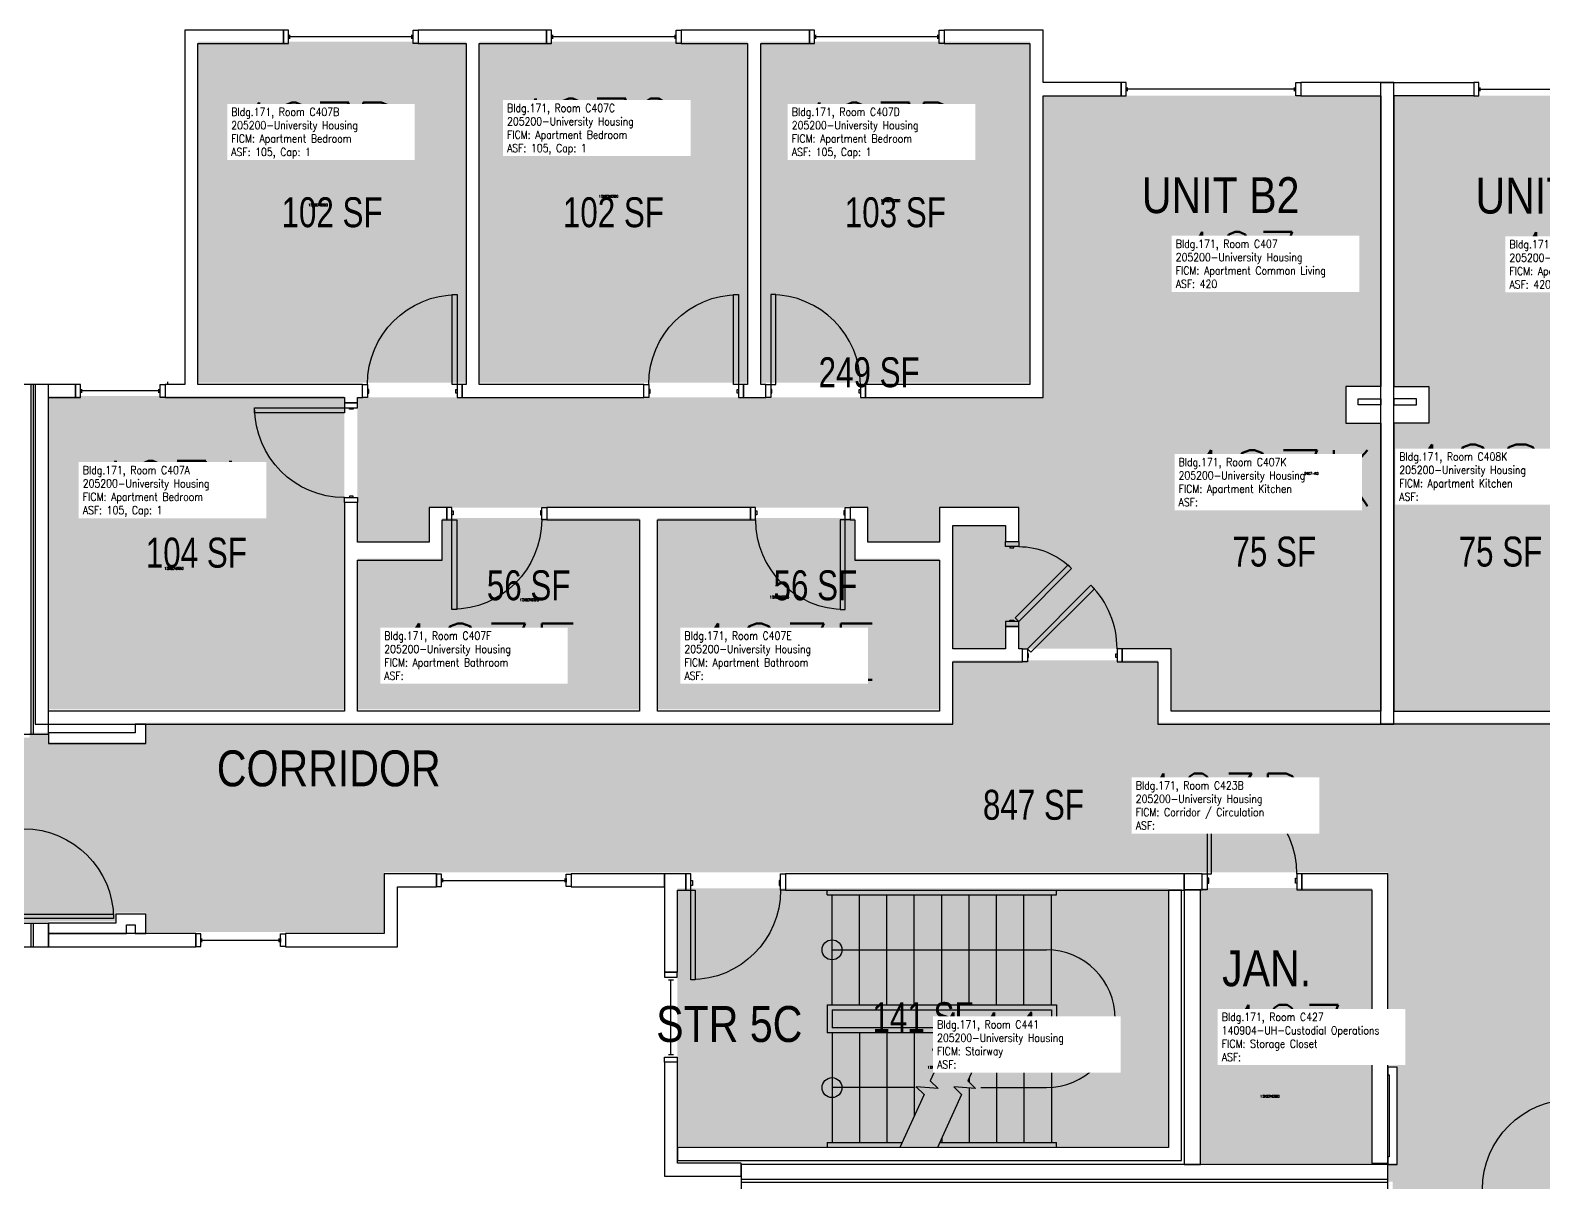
# Model space of a CAD drawing. Header units: inches. Extents: x 56 to 3925, y -1092 to 1470.
# Drawn here: x 1781 to 2388, y 986 to 1448 of the extents above; entities that cross this region are included whole.
import ezdxf
from ezdxf.enums import TextEntityAlignment as Align

# ---------------------------------------------------------------- set-up
doc = ezdxf.new("R2010")
doc.units = ezdxf.units.IN
doc.header["$LTSCALE"] = 48
doc.header["$MEASUREMENT"] = 0
for name, color, linetype in [('A-DOOR', 2, 'Continuous'), ('A-FLOR', 3, 'Continuous'), ('A-GLAZ', 152, 'Continuous'), ('A-IDEN-RNUM', 7, 'Continuous'), ('A-IDEN-SNUM', 4, 'Continuous'), ('A-IDEN-VNUM', 4, 'Continuous'), ('A-MISC', 1, 'Continuous'), ('A-WALL', 5, 'Continuous'), ('AREA-TEXT', 3, 'Continuous'), ('Rooms-Category-Color', 7, 'Continuous'), ('Rooms-College-Color', 7, 'Continuous'), ('Rooms-Department-Color', 7, 'Continuous'), ('Rooms-Division-Color', 7, 'Continuous'), ('Rooms-Information', 7, 'Continuous')]:
    doc.layers.add(name, color=color, linetype=linetype)
doc.styles.add('AREA', font='arial.ttf', dxfattribs={"width": 0.75, "height": 12})
doc.styles.add('DIMS', font='ARIALN.TTF')
doc.styles.add('ROOMSNUMBER', font='txt.shx', dxfattribs={"height": 0.03})
doc.styles.add('ROOMVNUMBER', font='simplex.shx', dxfattribs={"width": 0.85})
doc.styles.get("Standard").update_dxf_attribs({"font": 'ARIALN.TTF'})
doc.dimstyles.new('NBA 2004', dxfattribs={"dimscale": 48, "dimtxt": 0.09375, "dimasz": 0.09375, "dimexe": 0.125, "dimexo": 0.125, "dimgap": 0.0625, "dimtad": 1, "dimdec": 3, "dimzin": 3, "dimdsep": 46, "dimlunit": 4, "dimtxsty": 'DIMS', "dimblk": 'ARCHTICK', "dimcen": 0.09375, "dimdle": 0.125, "dimclrd": 256, "dimclre": 256, "dimclrt": 2, "dimadec": 0, "dimazin": 0, "dimtfac": 0.75, "dimtdec": 3, "dimtmove": 2, "dimatfit": 2, "dimfxl": 1, "dimfrac": 2, "dimtolj": 1, "dimtzin": 0, "dimlwd": -1, "dimlwe": -1, "dimarcsym": 0})

# ---------------------------------------------------------------- blocks, each defined once
blk = doc.blocks.new('_ArchTick')
at = {"color": 0, "linetype": 'ByBlock', "const_width": 0.15}
blk.add_lwpolyline([(-0.5, -0.5), (0.5, 0.5)], dxfattribs=at)

msp = doc.modelspace()

# ---------------------------------------------------------------- hatches: boundary and pattern name
h = msp.add_hatch()
h.set_pattern_fill('ANSI31', color=256, style=0)
h.set_pattern_definition([(45, (1723.41357, 1820.73259), (-0.088388348, 0.088388348), [])])
h.paths.add_polyline_path([(2054.88, 1236.78), (2113.62, 1236.78), (2113.62, 1227.57), (2054.88, 1227.57)], flags=9)
at = {"layer": 'Rooms-Category-Color', "true_color": 0x728ef3}
for points in [[(1847.89, 1443.29), (1955.51, 1443.29), (1955.51, 1306.54), (1847.89, 1306.54)], [(1960.76, 1443.29), (2068.39, 1443.29), (2068.39, 1306.54), (1960.76, 1306.54)], [(2181.64, 1443.29), (2073.64, 1443.29), (2073.64, 1306.54), (2181.64, 1306.54)], [(2322.4, 1305.01), (2238.25, 1305.01), (2238.25, 1199.89), (2177.13, 1199.89), (2177.13, 1208.84), (2171.88, 1208.84), (2171.88, 1199.89), (2150.68, 1199.89), (2150.68, 1249.26), (2171.88, 1249.26), (2171.88, 1242.84), (2177.13, 1242.84), (2177.13, 1256.51), (2145.43, 1256.51), (2145.43, 1242.64), (2116.68, 1242.64), (2116.68, 1256.51), (1940.65, 1256.51), (1940.65, 1242.64), (1911.9, 1242.64), (1911.9, 1300.64), (2186.9, 1300.64), (2186.9, 1421.64), (2322.4, 1421.64)], [(2327.65, 1305.01), (2411.79, 1305.01), (2411.79, 1199.89), (2472.91, 1199.89), (2472.91, 1208.84), (2478.16, 1208.84), (2478.16, 1199.89), (2499.36, 1199.89), (2499.36, 1249.26), (2478.16, 1249.26), (2478.16, 1242.84), (2472.91, 1242.84), (2472.91, 1256.51), (2504.61, 1256.51), (2504.61, 1242.64), (2533.36, 1242.64), (2533.36, 1256.51), (2709.4, 1256.51), (2709.4, 1242.64), (2738.15, 1242.64), (2738.15, 1300.64), (2463.15, 1300.64), (2463.15, 1421.64), (2327.65, 1421.64)], [(1787.89, 1175.54), (1787.89, 1301.29), (1906.64, 1301.29), (1906.64, 1175.54)], [(2238.25, 1174.89), (2238.25, 1305.01), (2308.4, 1305.01), (2308.4, 1290.39), (2322.4, 1290.39), (2322.4, 1174.89)], [(2411.79, 1174.89), (2411.79, 1305.01), (2341.65, 1305.01), (2341.65, 1290.39), (2327.65, 1290.39), (2327.65, 1174.89)], [(1911.89, 1175.54), (1911.89, 1236.04), (1945.89, 1236.04), (1945.89, 1252.29), (2025.03, 1252.29), (2025.03, 1175.54)], [(2032.28, 1175.54), (2032.28, 1252.29), (2111.42, 1252.29), (2111.42, 1236.04), (2145.42, 1236.04), (2145.42, 1175.54)], [(2318.8, 993.64), (2318.8, 1103.89), (2250, 1103.89), (2250, 993.64)]]:
    msp.add_hatch(color=171, dxfattribs=at).paths.add_polyline_path(points)
at = {"layer": 'Rooms-Category-Color', "true_color": 0xadadad}
for points in [[(1290.58, 1014.17), (1188.04, 1116.73), (1241.42, 1170.12), (1328.79, 1170.27), (1328.79, 1195.27), (1411.11, 1195.27), (1411.11, 1170.27), (1726.65, 1170.27), (1726.65, 1162.54), (1738.65, 1162.54), (1738.65, 1166.02), (1773.9, 1166.02), (1773.9, 1164.29), (1780.4, 1164.29), (1780.4, 1166.29), (1787.9, 1166.29), (1787.9, 1162.54), (1827.02, 1162.54), (1827.02, 1170.27), (2150.68, 1170.27), (2150.68, 1195.27), (2233, 1195.27), (2233, 1170.27), (2417.04, 1170.27), (2417.04, 1195.27), (2499.36, 1195.27), (2499.36, 1170.27), (2807.4, 1170.27), (2807.4, 1162.27), (2839.26, 1162.27), (2839.26, 1166.02), (2855.39, 1166.02), (2855.39, 1170.27), (2862.14, 1170.27), (2862.14, 1166.02), (2873.89, 1166.02), (2873.89, 1090.02), (2862.14, 1090.02), (2862.14, 1086.27), (2807.4, 1086.27), (2807.4, 1110.27), (1922.65, 1110.27), (1922.65, 1086.27), (1827.02, 1086.27), (1827.02, 1094.04), (1815.02, 1094.04), (1815.02, 1090.52), (1787.9, 1090.52), (1787.9, 1090.29), (1773.9, 1090.29), (1773.9, 1094.04), (1726.65, 1094.04), (1726.65, 1086.27), (1633.9, 1086.27), (1633.9, 1110.27), (1386.7, 1110.27)], [(2280.86, 188.51), (2285.45, 193.1), (2286.69, 191.87), (2320.1, 225.28), (2316.13, 229.25), (2323.65, 236.77), (2323.65, 807.92), (2298.65, 807.92), (2298.65, 890.25), (2323.65, 890.25), (2323.65, 933.01), (2328.92, 933.01), (2328.92, 945.01), (2323.65, 945.01), (2323.65, 979.64), (2327.17, 979.64), (2327.17, 986.14), (2325.17, 986.14), (2325.17, 993.64), (2328.92, 993.64), (2328.92, 1032.76), (2325.17, 1032.76), (2325.17, 1110.26), (2428.66, 1110.26), (2428.66, 1032.76), (2396.8, 1032.76), (2396.8, 1020.76), (2401.17, 1020.76), (2401.17, 986.14), (2399.17, 986.14), (2399.17, 979.64), (2397.42, 979.64), (2397.42, 933.01), (2403.3, 933.01), (2403.3, 890.25), (2428.3, 890.25), (2428.3, 807.92), (2403.3, 807.92), (2403.3, 203.3), (2372.69, 172.69), (2368.53, 176.85), (2359.61, 167.92), (2363.76, 163.76), (2339.28, 139.28), (2336.36, 142.2), (2331.77, 137.6)], [(2040.25, 1000.52), (2237.25, 1000.52), (2237.25, 1103.77), (2040.25, 1103.77)]]:
    msp.add_hatch(color=253, dxfattribs=at).paths.add_polyline_path(points)
at = {"layer": 'Rooms-College-Color', "true_color": 0xadadad}
for points in [[(1847.89, 1443.29), (1955.51, 1443.29), (1955.51, 1306.54), (1847.89, 1306.54)], [(1960.76, 1443.29), (2068.39, 1443.29), (2068.39, 1306.54), (1960.76, 1306.54)], [(2181.64, 1443.29), (2073.64, 1443.29), (2073.64, 1306.54), (2181.64, 1306.54)], [(2322.4, 1305.01), (2238.25, 1305.01), (2238.25, 1199.89), (2177.13, 1199.89), (2177.13, 1208.84), (2171.88, 1208.84), (2171.88, 1199.89), (2150.68, 1199.89), (2150.68, 1249.26), (2171.88, 1249.26), (2171.88, 1242.84), (2177.13, 1242.84), (2177.13, 1256.51), (2145.43, 1256.51), (2145.43, 1242.64), (2116.68, 1242.64), (2116.68, 1256.51), (1940.65, 1256.51), (1940.65, 1242.64), (1911.9, 1242.64), (1911.9, 1300.64), (2186.9, 1300.64), (2186.9, 1421.64), (2322.4, 1421.64)], [(2327.65, 1305.01), (2411.79, 1305.01), (2411.79, 1199.89), (2472.91, 1199.89), (2472.91, 1208.84), (2478.16, 1208.84), (2478.16, 1199.89), (2499.36, 1199.89), (2499.36, 1249.26), (2478.16, 1249.26), (2478.16, 1242.84), (2472.91, 1242.84), (2472.91, 1256.51), (2504.61, 1256.51), (2504.61, 1242.64), (2533.36, 1242.64), (2533.36, 1256.51), (2709.4, 1256.51), (2709.4, 1242.64), (2738.15, 1242.64), (2738.15, 1300.64), (2463.15, 1300.64), (2463.15, 1421.64), (2327.65, 1421.64)], [(1787.89, 1175.54), (1787.89, 1301.29), (1906.64, 1301.29), (1906.64, 1175.54)], [(2238.25, 1174.89), (2238.25, 1305.01), (2308.4, 1305.01), (2308.4, 1290.39), (2322.4, 1290.39), (2322.4, 1174.89)], [(2411.79, 1174.89), (2411.79, 1305.01), (2341.65, 1305.01), (2341.65, 1290.39), (2327.65, 1290.39), (2327.65, 1174.89)], [(1911.89, 1175.54), (1911.89, 1236.04), (1945.89, 1236.04), (1945.89, 1252.29), (2025.03, 1252.29), (2025.03, 1175.54)], [(2032.28, 1175.54), (2032.28, 1252.29), (2111.42, 1252.29), (2111.42, 1236.04), (2145.42, 1236.04), (2145.42, 1175.54)], [(1290.58, 1014.17), (1188.04, 1116.73), (1241.42, 1170.12), (1328.79, 1170.27), (1328.79, 1195.27), (1411.11, 1195.27), (1411.11, 1170.27), (1726.65, 1170.27), (1726.65, 1162.54), (1738.65, 1162.54), (1738.65, 1166.02), (1773.9, 1166.02), (1773.9, 1164.29), (1780.4, 1164.29), (1780.4, 1166.29), (1787.9, 1166.29), (1787.9, 1162.54), (1827.02, 1162.54), (1827.02, 1170.27), (2150.68, 1170.27), (2150.68, 1195.27), (2233, 1195.27), (2233, 1170.27), (2417.04, 1170.27), (2417.04, 1195.27), (2499.36, 1195.27), (2499.36, 1170.27), (2807.4, 1170.27), (2807.4, 1162.27), (2839.26, 1162.27), (2839.26, 1166.02), (2855.39, 1166.02), (2855.39, 1170.27), (2862.14, 1170.27), (2862.14, 1166.02), (2873.89, 1166.02), (2873.89, 1090.02), (2862.14, 1090.02), (2862.14, 1086.27), (2807.4, 1086.27), (2807.4, 1110.27), (1922.65, 1110.27), (1922.65, 1086.27), (1827.02, 1086.27), (1827.02, 1094.04), (1815.02, 1094.04), (1815.02, 1090.52), (1787.9, 1090.52), (1787.9, 1090.29), (1773.9, 1090.29), (1773.9, 1094.04), (1726.65, 1094.04), (1726.65, 1086.27), (1633.9, 1086.27), (1633.9, 1110.27), (1386.7, 1110.27)], [(2280.86, 188.51), (2285.45, 193.1), (2286.69, 191.87), (2320.1, 225.28), (2316.13, 229.25), (2323.65, 236.77), (2323.65, 807.92), (2298.65, 807.92), (2298.65, 890.25), (2323.65, 890.25), (2323.65, 933.01), (2328.92, 933.01), (2328.92, 945.01), (2323.65, 945.01), (2323.65, 979.64), (2327.17, 979.64), (2327.17, 986.14), (2325.17, 986.14), (2325.17, 993.64), (2328.92, 993.64), (2328.92, 1032.76), (2325.17, 1032.76), (2325.17, 1110.26), (2428.66, 1110.26), (2428.66, 1032.76), (2396.8, 1032.76), (2396.8, 1020.76), (2401.17, 1020.76), (2401.17, 986.14), (2399.17, 986.14), (2399.17, 979.64), (2397.42, 979.64), (2397.42, 933.01), (2403.3, 933.01), (2403.3, 890.25), (2428.3, 890.25), (2428.3, 807.92), (2403.3, 807.92), (2403.3, 203.3), (2372.69, 172.69), (2368.53, 176.85), (2359.61, 167.92), (2363.76, 163.76), (2339.28, 139.28), (2336.36, 142.2), (2331.77, 137.6)], [(2040.25, 1000.52), (2237.25, 1000.52), (2237.25, 1103.77), (2040.25, 1103.77)], [(2318.8, 993.64), (2318.8, 1103.89), (2250, 1103.89), (2250, 993.64)]]:
    msp.add_hatch(color=253, dxfattribs=at).paths.add_polyline_path(points)
at = {"layer": 'Rooms-Department-Color', "true_color": 0x604aed}
for points in [[(1847.89, 1443.29), (1955.51, 1443.29), (1955.51, 1306.54), (1847.89, 1306.54)], [(1960.76, 1443.29), (2068.39, 1443.29), (2068.39, 1306.54), (1960.76, 1306.54)], [(2181.64, 1443.29), (2073.64, 1443.29), (2073.64, 1306.54), (2181.64, 1306.54)], [(2322.4, 1305.01), (2238.25, 1305.01), (2238.25, 1199.89), (2177.13, 1199.89), (2177.13, 1208.84), (2171.88, 1208.84), (2171.88, 1199.89), (2150.68, 1199.89), (2150.68, 1249.26), (2171.88, 1249.26), (2171.88, 1242.84), (2177.13, 1242.84), (2177.13, 1256.51), (2145.43, 1256.51), (2145.43, 1242.64), (2116.68, 1242.64), (2116.68, 1256.51), (1940.65, 1256.51), (1940.65, 1242.64), (1911.9, 1242.64), (1911.9, 1300.64), (2186.9, 1300.64), (2186.9, 1421.64), (2322.4, 1421.64)], [(2327.65, 1305.01), (2411.79, 1305.01), (2411.79, 1199.89), (2472.91, 1199.89), (2472.91, 1208.84), (2478.16, 1208.84), (2478.16, 1199.89), (2499.36, 1199.89), (2499.36, 1249.26), (2478.16, 1249.26), (2478.16, 1242.84), (2472.91, 1242.84), (2472.91, 1256.51), (2504.61, 1256.51), (2504.61, 1242.64), (2533.36, 1242.64), (2533.36, 1256.51), (2709.4, 1256.51), (2709.4, 1242.64), (2738.15, 1242.64), (2738.15, 1300.64), (2463.15, 1300.64), (2463.15, 1421.64), (2327.65, 1421.64)], [(1787.89, 1175.54), (1787.89, 1301.29), (1906.64, 1301.29), (1906.64, 1175.54)], [(2238.25, 1174.89), (2238.25, 1305.01), (2308.4, 1305.01), (2308.4, 1290.39), (2322.4, 1290.39), (2322.4, 1174.89)], [(2411.79, 1174.89), (2411.79, 1305.01), (2341.65, 1305.01), (2341.65, 1290.39), (2327.65, 1290.39), (2327.65, 1174.89)], [(1911.89, 1175.54), (1911.89, 1236.04), (1945.89, 1236.04), (1945.89, 1252.29), (2025.03, 1252.29), (2025.03, 1175.54)], [(2032.28, 1175.54), (2032.28, 1252.29), (2111.42, 1252.29), (2111.42, 1236.04), (2145.42, 1236.04), (2145.42, 1175.54)], [(2318.8, 993.64), (2318.8, 1103.89), (2250, 1103.89), (2250, 993.64)]]:
    msp.add_hatch(color=173, dxfattribs=at).paths.add_polyline_path(points)
at = {"layer": 'Rooms-Department-Color', "true_color": 0xacacac}
for points in [[(1290.58, 1014.17), (1188.04, 1116.73), (1241.42, 1170.12), (1328.79, 1170.27), (1328.79, 1195.27), (1411.11, 1195.27), (1411.11, 1170.27), (1726.65, 1170.27), (1726.65, 1162.54), (1738.65, 1162.54), (1738.65, 1166.02), (1773.9, 1166.02), (1773.9, 1164.29), (1780.4, 1164.29), (1780.4, 1166.29), (1787.9, 1166.29), (1787.9, 1162.54), (1827.02, 1162.54), (1827.02, 1170.27), (2150.68, 1170.27), (2150.68, 1195.27), (2233, 1195.27), (2233, 1170.27), (2417.04, 1170.27), (2417.04, 1195.27), (2499.36, 1195.27), (2499.36, 1170.27), (2807.4, 1170.27), (2807.4, 1162.27), (2839.26, 1162.27), (2839.26, 1166.02), (2855.39, 1166.02), (2855.39, 1170.27), (2862.14, 1170.27), (2862.14, 1166.02), (2873.89, 1166.02), (2873.89, 1090.02), (2862.14, 1090.02), (2862.14, 1086.27), (2807.4, 1086.27), (2807.4, 1110.27), (1922.65, 1110.27), (1922.65, 1086.27), (1827.02, 1086.27), (1827.02, 1094.04), (1815.02, 1094.04), (1815.02, 1090.52), (1787.9, 1090.52), (1787.9, 1090.29), (1773.9, 1090.29), (1773.9, 1094.04), (1726.65, 1094.04), (1726.65, 1086.27), (1633.9, 1086.27), (1633.9, 1110.27), (1386.7, 1110.27)], [(2280.86, 188.51), (2285.45, 193.1), (2286.69, 191.87), (2320.1, 225.28), (2316.13, 229.25), (2323.65, 236.77), (2323.65, 807.92), (2298.65, 807.92), (2298.65, 890.25), (2323.65, 890.25), (2323.65, 933.01), (2328.92, 933.01), (2328.92, 945.01), (2323.65, 945.01), (2323.65, 979.64), (2327.17, 979.64), (2327.17, 986.14), (2325.17, 986.14), (2325.17, 993.64), (2328.92, 993.64), (2328.92, 1032.76), (2325.17, 1032.76), (2325.17, 1110.26), (2428.66, 1110.26), (2428.66, 1032.76), (2396.8, 1032.76), (2396.8, 1020.76), (2401.17, 1020.76), (2401.17, 986.14), (2399.17, 986.14), (2399.17, 979.64), (2397.42, 979.64), (2397.42, 933.01), (2403.3, 933.01), (2403.3, 890.25), (2428.3, 890.25), (2428.3, 807.92), (2403.3, 807.92), (2403.3, 203.3), (2372.69, 172.69), (2368.53, 176.85), (2359.61, 167.92), (2363.76, 163.76), (2339.28, 139.28), (2336.36, 142.2), (2331.77, 137.6)], [(2040.25, 1000.52), (2237.25, 1000.52), (2237.25, 1103.77), (2040.25, 1103.77)]]:
    msp.add_hatch(color=253, dxfattribs=at).paths.add_polyline_path(points)
at = {"layer": 'Rooms-Division-Color', "true_color": 0x604aed}
for points in [[(1847.89, 1443.29), (1955.51, 1443.29), (1955.51, 1306.54), (1847.89, 1306.54)], [(1960.76, 1443.29), (2068.39, 1443.29), (2068.39, 1306.54), (1960.76, 1306.54)], [(2181.64, 1443.29), (2073.64, 1443.29), (2073.64, 1306.54), (2181.64, 1306.54)], [(2322.4, 1305.01), (2238.25, 1305.01), (2238.25, 1199.89), (2177.13, 1199.89), (2177.13, 1208.84), (2171.88, 1208.84), (2171.88, 1199.89), (2150.68, 1199.89), (2150.68, 1249.26), (2171.88, 1249.26), (2171.88, 1242.84), (2177.13, 1242.84), (2177.13, 1256.51), (2145.43, 1256.51), (2145.43, 1242.64), (2116.68, 1242.64), (2116.68, 1256.51), (1940.65, 1256.51), (1940.65, 1242.64), (1911.9, 1242.64), (1911.9, 1300.64), (2186.9, 1300.64), (2186.9, 1421.64), (2322.4, 1421.64)], [(2327.65, 1305.01), (2411.79, 1305.01), (2411.79, 1199.89), (2472.91, 1199.89), (2472.91, 1208.84), (2478.16, 1208.84), (2478.16, 1199.89), (2499.36, 1199.89), (2499.36, 1249.26), (2478.16, 1249.26), (2478.16, 1242.84), (2472.91, 1242.84), (2472.91, 1256.51), (2504.61, 1256.51), (2504.61, 1242.64), (2533.36, 1242.64), (2533.36, 1256.51), (2709.4, 1256.51), (2709.4, 1242.64), (2738.15, 1242.64), (2738.15, 1300.64), (2463.15, 1300.64), (2463.15, 1421.64), (2327.65, 1421.64)], [(1787.89, 1175.54), (1787.89, 1301.29), (1906.64, 1301.29), (1906.64, 1175.54)], [(2238.25, 1174.89), (2238.25, 1305.01), (2308.4, 1305.01), (2308.4, 1290.39), (2322.4, 1290.39), (2322.4, 1174.89)], [(2411.79, 1174.89), (2411.79, 1305.01), (2341.65, 1305.01), (2341.65, 1290.39), (2327.65, 1290.39), (2327.65, 1174.89)], [(1911.89, 1175.54), (1911.89, 1236.04), (1945.89, 1236.04), (1945.89, 1252.29), (2025.03, 1252.29), (2025.03, 1175.54)], [(2032.28, 1175.54), (2032.28, 1252.29), (2111.42, 1252.29), (2111.42, 1236.04), (2145.42, 1236.04), (2145.42, 1175.54)], [(2318.8, 993.64), (2318.8, 1103.89), (2250, 1103.89), (2250, 993.64)]]:
    msp.add_hatch(color=173, dxfattribs=at).paths.add_polyline_path(points)
at = {"layer": 'Rooms-Division-Color', "true_color": 0xadadad}
for points in [[(1290.58, 1014.17), (1188.04, 1116.73), (1241.42, 1170.12), (1328.79, 1170.27), (1328.79, 1195.27), (1411.11, 1195.27), (1411.11, 1170.27), (1726.65, 1170.27), (1726.65, 1162.54), (1738.65, 1162.54), (1738.65, 1166.02), (1773.9, 1166.02), (1773.9, 1164.29), (1780.4, 1164.29), (1780.4, 1166.29), (1787.9, 1166.29), (1787.9, 1162.54), (1827.02, 1162.54), (1827.02, 1170.27), (2150.68, 1170.27), (2150.68, 1195.27), (2233, 1195.27), (2233, 1170.27), (2417.04, 1170.27), (2417.04, 1195.27), (2499.36, 1195.27), (2499.36, 1170.27), (2807.4, 1170.27), (2807.4, 1162.27), (2839.26, 1162.27), (2839.26, 1166.02), (2855.39, 1166.02), (2855.39, 1170.27), (2862.14, 1170.27), (2862.14, 1166.02), (2873.89, 1166.02), (2873.89, 1090.02), (2862.14, 1090.02), (2862.14, 1086.27), (2807.4, 1086.27), (2807.4, 1110.27), (1922.65, 1110.27), (1922.65, 1086.27), (1827.02, 1086.27), (1827.02, 1094.04), (1815.02, 1094.04), (1815.02, 1090.52), (1787.9, 1090.52), (1787.9, 1090.29), (1773.9, 1090.29), (1773.9, 1094.04), (1726.65, 1094.04), (1726.65, 1086.27), (1633.9, 1086.27), (1633.9, 1110.27), (1386.7, 1110.27)], [(2280.86, 188.51), (2285.45, 193.1), (2286.69, 191.87), (2320.1, 225.28), (2316.13, 229.25), (2323.65, 236.77), (2323.65, 807.92), (2298.65, 807.92), (2298.65, 890.25), (2323.65, 890.25), (2323.65, 933.01), (2328.92, 933.01), (2328.92, 945.01), (2323.65, 945.01), (2323.65, 979.64), (2327.17, 979.64), (2327.17, 986.14), (2325.17, 986.14), (2325.17, 993.64), (2328.92, 993.64), (2328.92, 1032.76), (2325.17, 1032.76), (2325.17, 1110.26), (2428.66, 1110.26), (2428.66, 1032.76), (2396.8, 1032.76), (2396.8, 1020.76), (2401.17, 1020.76), (2401.17, 986.14), (2399.17, 986.14), (2399.17, 979.64), (2397.42, 979.64), (2397.42, 933.01), (2403.3, 933.01), (2403.3, 890.25), (2428.3, 890.25), (2428.3, 807.92), (2403.3, 807.92), (2403.3, 203.3), (2372.69, 172.69), (2368.53, 176.85), (2359.61, 167.92), (2363.76, 163.76), (2339.28, 139.28), (2336.36, 142.2), (2331.77, 137.6)], [(2040.25, 1000.52), (2237.25, 1000.52), (2237.25, 1103.77), (2040.25, 1103.77)]]:
    msp.add_hatch(color=253, dxfattribs=at).paths.add_polyline_path(points)

# ---------------------------------------------------------------- linework, layer by layer
at = {"layer": 'A-DOOR'}
for p, q in [((2254.5, 1145.63), (2252.75, 1145.63)), ((2252.75, 1145.63), (2252.75, 1109.63)), ((2254.5, 1109.63), (2254.5, 1145.63)), ((2250.75, 1103.26), (2250.75, 1109.63)), ((2250.75, 1109.63), (2252.75, 1109.63)), ((2252.75, 1109.63), (2254.5, 1109.63)), ((2252.75, 1109.63), (2252.75, 1103.26)), ((2253.37, 1107.88), (2252.75, 1107.88)), ((2252.75, 1107.88), (2252.75, 1105.88)), ((2252.75, 1105.88), (2253.37, 1105.88)), ((2253.37, 1105.88), (2253.37, 1107.88)), ((2288.12, 1105.88), (2288.12, 1107.88)), ((2288.12, 1107.88), (2288.75, 1107.88)), ((2288.75, 1105.88), (2288.12, 1105.88)), ((2290.75, 1109.63), (2288.75, 1109.63)), ((2288.75, 1109.63), (2288.75, 1103.26)), ((2288.75, 1107.88), (2288.75, 1105.88)), ((2290.75, 1103.26), (2290.75, 1109.63)), ((2252.75, 1103.26), (2250.75, 1103.26)), ((2288.75, 1103.26), (2290.75, 1103.26)), ((1778.02, 1093.42), (1814.02, 1093.42)), ((1814.02, 1093.42), (1814.02, 1091.67)), ((1814.02, 1091.67), (1778.02, 1091.67))]:
    msp.add_line(p, q, dxfattribs=at)
for points in [[(1951.9, 1305.89), (1949.9, 1305.89), (1949.9, 1341.89), (1951.9, 1341.89)], [(2064.77, 1305.89), (2062.77, 1305.89), (2062.77, 1341.89), (2064.77, 1341.89)], [(2077.65, 1305.89), (2079.65, 1305.89), (2079.65, 1341.89), (2077.65, 1341.89)], [(1915.9, 1300.64), (1913.9, 1300.64), (1913.9, 1305.89), (1915.9, 1305.89)], [(1951.9, 1300.64), (1953.9, 1300.64), (1953.9, 1305.89), (1951.9, 1305.89)], [(2028.77, 1300.64), (2026.77, 1300.64), (2026.77, 1305.89), (2028.77, 1305.89)], [(2064.77, 1300.64), (2066.77, 1300.64), (2066.77, 1305.89), (2064.77, 1305.89)], [(2077.65, 1300.64), (2075.65, 1300.64), (2075.65, 1305.89), (2077.65, 1305.89)], [(2113.65, 1300.64), (2115.65, 1300.64), (2115.65, 1305.89), (2113.65, 1305.89)], [(1915.9, 1302.39), (1916.4, 1302.39), (1916.4, 1303.89), (1915.9, 1303.89)], [(1951.9, 1302.39), (1951.4, 1302.39), (1951.4, 1303.89), (1951.9, 1303.89)], [(2028.77, 1302.39), (2029.27, 1302.39), (2029.27, 1303.89), (2028.77, 1303.89)], [(2064.77, 1302.39), (2064.27, 1302.39), (2064.27, 1303.89), (2064.77, 1303.89)], [(2077.65, 1302.39), (2078.15, 1302.39), (2078.15, 1303.89), (2077.65, 1303.89)], [(2113.65, 1302.39), (2113.15, 1302.39), (2113.15, 1303.89), (2113.65, 1303.89)], [(1906.65, 1296.52), (1906.65, 1294.52), (1870.65, 1294.52), (1870.65, 1296.52)], [(1911.9, 1296.52), (1911.9, 1298.52), (1906.65, 1298.52), (1906.65, 1296.52)], [(1910.15, 1296.52), (1910.15, 1296.02), (1908.65, 1296.02), (1908.65, 1296.52)], [(1911.9, 1260.52), (1911.9, 1258.52), (1906.65, 1258.52), (1906.65, 1260.52)], [(1910.15, 1260.52), (1910.15, 1261.02), (1908.65, 1261.02), (1908.65, 1260.52)], [(1949.79, 1256.51), (1947.79, 1256.51), (1947.79, 1251.64), (1949.79, 1251.64)], [(1949.79, 1255.14), (1950.29, 1255.14), (1950.29, 1253.64), (1949.79, 1253.64)], [(1949.79, 1251.64), (1951.79, 1251.64), (1951.79, 1215.64), (1949.79, 1215.64)], [(1985.79, 1255.14), (1985.29, 1255.14), (1985.29, 1253.64), (1985.79, 1253.64)], [(1985.79, 1256.51), (1987.79, 1256.51), (1987.79, 1251.64), (1985.79, 1251.64)], [(2071.54, 1256.51), (2069.54, 1256.51), (2069.54, 1251.64), (2071.54, 1251.64)], [(2071.54, 1255.14), (2072.04, 1255.14), (2072.04, 1253.64), (2071.54, 1253.64)], [(2107.54, 1251.64), (2105.54, 1251.64), (2105.54, 1215.64), (2107.54, 1215.64)], [(2107.54, 1255.14), (2107.04, 1255.14), (2107.04, 1253.64), (2107.54, 1253.64)], [(2107.54, 1256.51), (2109.54, 1256.51), (2109.54, 1251.64), (2107.54, 1251.64)], [(2171.88, 1240.84), (2171.88, 1242.84), (2177.13, 1242.84), (2177.13, 1240.84)], [(2173.63, 1240.84), (2173.63, 1240.34), (2175.13, 1240.34), (2175.13, 1240.84)], [(2177.13, 1210.84), (2175.71, 1212.25), (2196.93, 1233.47), (2198.34, 1232.05)], [(2180.61, 1199.89), (2182.03, 1198.48), (2207.48, 1223.93), (2206.07, 1225.35)], [(2171.88, 1210.84), (2171.88, 1208.84), (2177.13, 1208.84), (2177.13, 1210.84)], [(2173.63, 1210.84), (2173.63, 1211.34), (2175.13, 1211.34), (2175.13, 1210.84)], [(2180.61, 1194.64), (2178.61, 1194.64), (2178.61, 1199.89), (2180.61, 1199.89)], [(2180.61, 1196.39), (2181.11, 1196.39), (2181.11, 1197.89), (2180.61, 1197.89)], [(2216.61, 1196.39), (2216.11, 1196.39), (2216.11, 1197.89), (2216.61, 1197.89)], [(2216.61, 1194.64), (2218.61, 1194.64), (2218.61, 1199.89), (2216.61, 1199.89)], [(2045.62, 1109.64), (2043.62, 1109.64), (2043.62, 1103.14), (2045.62, 1103.14)], [(2045.62, 1106.89), (2046.25, 1106.89), (2046.25, 1104.89), (2045.62, 1104.89)], [(2081.62, 1106.89), (2081, 1106.89), (2081, 1104.89), (2081.62, 1104.89)], [(2081.62, 1109.64), (2083.62, 1109.64), (2083.62, 1103.14), (2081.62, 1103.14)], [(2045.62, 1103.14), (2047.37, 1103.14), (2047.37, 1067.14), (2045.62, 1067.14)]]:
    msp.add_lwpolyline(points, close=True, dxfattribs=at)
at = {"layer": 'A-DOOR', "extrusion": (0, 0, -1)}
for centre, radius, start, end in [((-1951.9, 1305.89), 36, 0, 90), ((-2064.77, 1305.89), 36, 0, 90), ((-1906.65, 1296.52), 36, 270, 0), ((-1949.79, 1251.64), 36, 180, 270), ((-2177.13, 1210.84), 30, 90, 135), ((-1778.02, 1091.67), 36, 90, 180), ((-2045.62, 1103.14), 36, 180, 270), ((-2399.17, 983.14), 36, 0.00059, 90.00059)]:
    msp.add_arc(centre, radius, start, end, dxfattribs=at)
at = {"layer": 'A-DOOR'}
for centre, start, end in [((2077.65, 1305.89), 0, 90), ((2107.54, 1251.64), 180, 270), ((2180.61, 1199.89), 0, 45), ((2252.75, 1109.63), 360, 90)]:
    msp.add_arc(centre, 36, start, end, dxfattribs=at)
at = {"layer": 'A-FLOR'}
for p, q in [((2100.25, 1101.14), (2100.25, 1103.14)), ((2100.25, 1101.14), (2192.25, 1101.14)), ((2102.25, 1057.14), (2102.25, 1101.14)), ((2113.25, 1057.14), (2113.25, 1101.14)), ((2124.25, 1057.14), (2124.25, 1101.14)), ((2135.25, 1057.14), (2135.25, 1101.14)), ((2146.25, 1057.14), (2146.25, 1101.14)), ((2157.25, 1057.14), (2157.25, 1101.14)), ((2168.25, 1057.14), (2168.25, 1101.14)), ((2179.25, 1057.14), (2179.25, 1101.14)), ((2190.25, 1057.14), (2190.25, 1101.14)), ((2192.25, 1101.14), (2192.25, 1103.14)), ((2102.25, 1079.14), (2188.25, 1079.14)), ((2100.25, 1057.14), (2192.25, 1057.14)), ((2100.25, 1057.14), (2100.25, 1045.89)), ((2192.25, 1057.14), (2192.25, 1045.89)), ((2102.25, 1055.14), (2190.25, 1055.14)), ((2102.25, 1055.14), (2102.25, 1047.89)), ((2190.25, 1055.14), (2190.25, 1047.89)), ((2150.47, 1045.89), (2100.25, 1045.89)), ((2151.38, 1047.89), (2102.25, 1047.89)), ((2102.25, 1045.89), (2102.25, 1001.89)), ((2113.25, 1045.89), (2113.25, 1001.89)), ((2124.25, 1045.89), (2124.25, 1001.89)), ((2135.25, 1045.89), (2135.25, 1012.48)), ((2146.25, 1045.89), (2146.25, 1036.64)), ((2165.47, 1045.89), (2192.25, 1045.89)), ((2166.38, 1047.89), (2190.25, 1047.89)), ((2168.25, 1045.89), (2168.25, 1001.89)), ((2168.25, 1045.89), (2168.25, 1001.89)), ((2179.25, 1045.89), (2179.25, 1001.89)), ((2190.25, 1045.89), (2190.25, 1001.89)), ((2157.25, 1027.84), (2157.25, 1026.07)), ((2157.25, 1023.76), (2157.25, 1001.89)), ((2100.25, 1001.89), (2100.25, 999.89)), ((2100.25, 1001.89), (2130.42, 1001.89)), ((2145.42, 1001.89), (2192.25, 1001.89)), ((2146.25, 1003.7), (2146.25, 1001.89)), ((2192.25, 999.89), (2192.25, 1001.89))]:
    msp.add_line(p, q, dxfattribs=at)
for points in [[(2151.38, 1047.89), (2141.68, 1026.63), (2144.81, 1023.56), (2136.07, 1024.23), (2139.2, 1021.16), (2129.51, 999.89)], [(2166.38, 1047.89), (2156.68, 1026.63), (2159.81, 1023.56), (2151.07, 1024.23), (2154.2, 1021.16), (2144.51, 999.89)]]:
    msp.add_lwpolyline(points, dxfattribs=at)
for centre in [(2102.25, 1079.14), (2102.25, 1023.89)]:
    msp.add_circle(centre, 4, dxfattribs=at)
msp.add_arc((2188.25, 1051.51), 27.62, 270, 90, dxfattribs=at)
at = {"layer": 'A-GLAZ'}
for p, q in [((1884.74, 1444.51), (1884.74, 1446.01)), ((1933.74, 1445.26), (1884.74, 1445.26)), ((1933.74, 1444.51), (1933.74, 1446.01)), ((1990.27, 1444.51), (1990.27, 1446.01)), ((2039.27, 1445.26), (1990.27, 1445.26)), ((2039.27, 1444.51), (2039.27, 1446.01)), ((2095.74, 1444.51), (2095.74, 1446.01)), ((2144.74, 1445.26), (2095.74, 1445.26)), ((2144.74, 1444.51), (2144.74, 1446.01)), ((2220.78, 1423.51), (2220.78, 1425.01)), ((2287.78, 1424.26), (2220.78, 1424.26)), ((2287.78, 1423.51), (2287.78, 1425.01)), ((2362.26, 1423.51), (2362.26, 1425.01)), ((2362.26, 1424.26), (2429.26, 1424.26)), ((1835.78, 1305.89), (1835.78, 1306.89)), ((1801.28, 1302.51), (1801.28, 1304.01)), ((1832.28, 1303.26), (1801.28, 1303.26)), ((1832.28, 1302.51), (1832.28, 1304.01)), ((1945.65, 1109.51), (1943.65, 1109.51)), ((1943.65, 1109.51), (1943.65, 1104.51)), ((1945.65, 1104.51), (1945.65, 1109.51)), ((1945.65, 1106.26), (1945.65, 1107.76)), ((1946.15, 1106.26), (1946.15, 1107.76)), ((1946.15, 1107.01), (1995.15, 1107.01)), ((1995.15, 1106.26), (1995.15, 1107.76)), ((1995.65, 1109.51), (1997.65, 1109.51)), ((1995.65, 1104.51), (1995.65, 1109.51)), ((1995.65, 1107.76), (1995.65, 1106.26)), ((1997.65, 1109.51), (1997.65, 1104.51)), ((1943.65, 1104.51), (1945.65, 1104.51)), ((1997.65, 1104.51), (1995.65, 1104.51)), ((1849.02, 1085.51), (1847.02, 1085.51)), ((1847.02, 1085.51), (1847.02, 1080.51)), ((1849.02, 1080.51), (1849.02, 1085.51)), ((1849.02, 1082.26), (1849.02, 1083.76)), ((1849.52, 1082.26), (1849.52, 1083.76)), ((1849.52, 1083.01), (1880.52, 1083.01)), ((1880.52, 1082.26), (1880.52, 1083.76)), ((1881.02, 1085.51), (1883.02, 1085.51)), ((1881.02, 1080.51), (1881.02, 1085.51)), ((1881.02, 1083.76), (1881.02, 1082.26)), ((1883.02, 1085.51), (1883.02, 1080.51)), ((1847.02, 1080.51), (1849.02, 1080.51)), ((1883.02, 1080.51), (1881.02, 1080.51)), ((2036.62, 1067.15), (2038.62, 1067.15)), ((2037.62, 1037.15), (2037.62, 1067.15)), ((2036.62, 1037.15), (2038.62, 1037.15))]:
    msp.add_line(p, q, dxfattribs=at)
for points in [[(1884.24, 1447.89), (1882.24, 1447.89), (1882.24, 1442.64), (1884.24, 1442.64)], [(1934.24, 1447.89), (1936.24, 1447.89), (1936.24, 1442.64), (1934.24, 1442.64)], [(1989.77, 1447.89), (1987.77, 1447.89), (1987.77, 1442.64), (1989.77, 1442.64)], [(2039.77, 1447.89), (2041.77, 1447.89), (2041.77, 1442.64), (2039.77, 1442.64)], [(2095.24, 1447.89), (2093.24, 1447.89), (2093.24, 1442.64), (2095.24, 1442.64)], [(2145.24, 1447.89), (2147.24, 1447.89), (2147.24, 1442.64), (2145.24, 1442.64)], [(2220.28, 1426.89), (2218.28, 1426.89), (2218.28, 1421.64), (2220.28, 1421.64)], [(2288.28, 1426.89), (2290.28, 1426.89), (2290.28, 1421.64), (2288.28, 1421.64)], [(2361.76, 1426.89), (2359.76, 1426.89), (2359.76, 1421.64), (2361.76, 1421.64)], [(1800.78, 1305.89), (1798.78, 1305.89), (1798.78, 1300.64), (1800.78, 1300.64)], [(1832.78, 1305.89), (1834.78, 1305.89), (1834.78, 1300.64), (1832.78, 1300.64)], [(2040.12, 1068.15), (2040.12, 1070.15), (2035.12, 1070.15), (2035.12, 1068.15)], [(2040.12, 1036.15), (2040.12, 1034.15), (2035.12, 1034.15), (2035.12, 1036.15)]]:
    msp.add_lwpolyline(points, close=True, dxfattribs=at)
at = {"layer": 'A-WALL'}
for p, q in [((1842.65, 1447.89), (1842.65, 1305.89)), ((1882.24, 1447.89), (1842.65, 1447.89)), ((1882.24, 1442.64), (1882.24, 1447.89)), ((1936.24, 1447.89), (1936.24, 1442.64)), ((1987.77, 1447.89), (1936.24, 1447.89)), ((1987.77, 1442.64), (1987.77, 1447.89)), ((2093.24, 1447.89), (2041.77, 1447.89)), ((2041.77, 1447.89), (2041.77, 1442.64)), ((2093.24, 1442.64), (2093.24, 1447.89)), ((2186.9, 1447.89), (2147.24, 1447.89)), ((2147.24, 1447.89), (2147.24, 1442.64)), ((2186.9, 1426.89), (2186.9, 1447.89)), ((1847.9, 1305.89), (1847.9, 1442.64)), ((1847.9, 1442.64), (1882.24, 1442.64)), ((1936.24, 1442.64), (1955.52, 1442.64)), ((1955.52, 1442.64), (1955.52, 1305.89)), ((1960.77, 1305.89), (1960.77, 1442.64)), ((1960.77, 1442.64), (1987.77, 1442.64)), ((2041.77, 1442.64), (2068.4, 1442.64)), ((2068.4, 1442.64), (2068.4, 1305.89)), ((2073.65, 1442.64), (2093.24, 1442.64)), ((2073.65, 1305.89), (2073.65, 1442.64)), ((2147.24, 1442.64), (2181.65, 1442.64)), ((2181.65, 1442.64), (2181.65, 1305.89)), ((2218.28, 1426.89), (2186.9, 1426.89)), ((2218.28, 1421.64), (2218.28, 1426.89)), ((2327.65, 1426.89), (2290.28, 1426.89)), ((2290.28, 1426.89), (2290.28, 1421.64)), ((2322.4, 1426.89), (2359.76, 1426.89)), ((2322.4, 1169.64), (2322.4, 1426.89)), ((2327.65, 1169.64), (2327.65, 1426.89)), ((2359.76, 1426.89), (2359.76, 1421.64)), ((2186.9, 1300.64), (2186.9, 1421.64)), ((2186.9, 1421.64), (2218.28, 1421.64)), ((2290.28, 1421.64), (2322.4, 1421.64)), ((2322.4, 1421.64), (2322.4, 1305.01)), ((2359.76, 1421.64), (2327.65, 1421.64)), ((2327.65, 1421.64), (2327.65, 1305.01)), ((1787.9, 1305.89), (1773.9, 1305.89)), ((1780.9, 1305.89), (1780.9, 1165.67)), ((1781.9, 1165.67), (1781.9, 1305.89)), ((1798.78, 1305.89), (1782.65, 1305.89)), ((1782.65, 1305.89), (1782.65, 1169.64)), ((1787.9, 1165.67), (1787.9, 1305.89)), ((1798.78, 1300.64), (1798.78, 1305.89)), ((1842.65, 1305.89), (1834.78, 1305.89)), ((1834.78, 1305.89), (1834.78, 1300.64)), ((1913.9, 1305.89), (1847.9, 1305.89)), ((1913.9, 1300.64), (1913.9, 1305.89)), ((1955.52, 1305.89), (1953.9, 1305.89)), ((1953.9, 1305.89), (1953.9, 1300.64)), ((2026.77, 1305.89), (1960.77, 1305.89)), ((2026.77, 1300.64), (2026.77, 1305.89)), ((2068.4, 1305.89), (2066.77, 1305.89)), ((2066.77, 1305.89), (2066.77, 1300.64)), ((2075.65, 1305.89), (2073.65, 1305.89)), ((2075.65, 1300.64), (2075.65, 1305.89)), ((2181.65, 1305.89), (2115.65, 1305.89)), ((2115.65, 1305.89), (2115.65, 1300.64)), ((1787.9, 1300.64), (1798.78, 1300.64)), ((1787.9, 1174.89), (1787.9, 1300.64)), ((1834.78, 1300.64), (1843.27, 1300.64)), ((1843.27, 1300.64), (1906.65, 1300.64)), ((1906.65, 1300.64), (1906.65, 1298.52)), ((1911.9, 1300.64), (1913.9, 1300.64)), ((1911.9, 1298.52), (1911.9, 1300.64)), ((1953.9, 1300.64), (2026.77, 1300.64)), ((2066.77, 1300.64), (2075.65, 1300.64)), ((2115.65, 1300.64), (2186.9, 1300.64)), ((2308.4, 1305.01), (2308.4, 1290.39)), ((2322.4, 1305.01), (2308.4, 1305.01)), ((2313.27, 1297.64), (2313.27, 1300.14)), ((2313.27, 1300.14), (2322.4, 1300.14)), ((2322.4, 1300.14), (2322.4, 1297.64)), ((2327.65, 1305.01), (2341.65, 1305.01)), ((2327.65, 1300.14), (2327.65, 1297.64)), ((2336.77, 1300.14), (2327.65, 1300.14)), ((2336.77, 1297.64), (2336.77, 1300.14)), ((2341.65, 1305.01), (2341.65, 1290.39)), ((1906.65, 1298.52), (1911.9, 1298.52)), ((2322.4, 1297.64), (2313.27, 1297.64)), ((2327.65, 1297.64), (2336.77, 1297.64)), ((2308.4, 1290.39), (2322.4, 1290.39)), ((2322.4, 1290.39), (2322.4, 1174.89)), ((2327.65, 1290.39), (2327.65, 1174.89)), ((2341.65, 1290.39), (2327.65, 1290.39)), ((1911.9, 1258.52), (1906.65, 1258.52)), ((1906.65, 1258.52), (1906.65, 1255.89)), ((1911.9, 1255.89), (1911.9, 1258.52)), ((1906.65, 1255.89), (1906.65, 1174.89)), ((1911.9, 1242.64), (1911.9, 1255.89)), ((1947.79, 1256.51), (1940.65, 1256.51)), ((1940.65, 1256.51), (1940.65, 1242.64)), ((1945.9, 1251.64), (1947.79, 1251.64)), ((1945.9, 1235.39), (1945.9, 1251.64)), ((1947.79, 1251.64), (1947.79, 1256.51)), ((2069.54, 1256.51), (1987.79, 1256.51)), ((1987.79, 1256.51), (1987.79, 1251.64)), ((1987.79, 1251.64), (2025.04, 1251.64)), ((2025.04, 1251.64), (2025.04, 1174.89)), ((2032.29, 1251.64), (2069.54, 1251.64)), ((2032.29, 1174.89), (2032.29, 1251.64)), ((2069.54, 1251.64), (2069.54, 1256.51)), ((2116.68, 1256.51), (2109.54, 1256.51)), ((2109.54, 1256.51), (2109.54, 1251.64)), ((2109.54, 1251.64), (2111.43, 1251.64)), ((2111.43, 1251.64), (2111.43, 1235.39)), ((2116.68, 1242.64), (2116.68, 1256.51)), ((2177.13, 1256.51), (2145.43, 1256.51)), ((2145.43, 1256.51), (2145.43, 1242.64)), ((2177.13, 1242.84), (2177.13, 1256.51)), ((2150.68, 1249.26), (2171.88, 1249.26)), ((2150.68, 1199.89), (2150.68, 1249.26)), ((2171.88, 1249.26), (2171.88, 1242.84)), ((1940.65, 1242.64), (1911.9, 1242.64)), ((2145.43, 1242.64), (2116.68, 1242.64)), ((2171.88, 1242.84), (2177.13, 1242.84)), ((1911.9, 1174.89), (1911.9, 1235.39)), ((1911.9, 1235.39), (1945.9, 1235.39)), ((2111.43, 1235.39), (2145.43, 1235.39)), ((2145.43, 1235.39), (2145.43, 1174.89)), ((2177.13, 1208.84), (2171.88, 1208.84)), ((2171.88, 1208.84), (2171.88, 1199.89)), ((2177.13, 1199.89), (2177.13, 1208.84)), ((2171.88, 1199.89), (2150.68, 1199.89)), ((2178.61, 1199.89), (2177.13, 1199.89)), ((2178.61, 1194.64), (2178.61, 1199.89)), ((2238.25, 1199.89), (2218.61, 1199.89)), ((2218.61, 1199.89), (2218.61, 1194.64)), ((2238.25, 1174.89), (2238.25, 1199.89)), ((2150.68, 1194.64), (2178.61, 1194.64)), ((2150.68, 1169.64), (2150.68, 1194.64)), ((2218.61, 1194.64), (2233, 1194.64)), ((2233, 1194.64), (2233, 1169.64)), ((1906.65, 1174.89), (1787.9, 1174.89)), ((2025.04, 1174.89), (1911.9, 1174.89)), ((2145.43, 1174.89), (2032.29, 1174.89)), ((2322.4, 1174.89), (2238.25, 1174.89)), ((2327.65, 1174.89), (2411.79, 1174.89)), ((1773.9, 1165.67), (1787.9, 1165.67)), ((1782.65, 1169.64), (1911.27, 1169.64)), ((1822.77, 1166.17), (1787.9, 1166.17)), ((1787.9, 1166.17), (1787.9, 1161.92)), ((1827.02, 1169.64), (1822.77, 1169.64)), ((1822.77, 1169.64), (1822.77, 1166.17)), ((1827.02, 1161.92), (1827.02, 1169.64)), ((1911.27, 1169.64), (2150.68, 1169.64)), ((2233, 1169.64), (2327.65, 1169.64)), ((2417.04, 1169.64), (2322.4, 1169.64)), ((1787.9, 1161.92), (1827.02, 1161.92)), ((1922.65, 1109.64), (1922.65, 1085.64)), ((1943.65, 1109.64), (1922.65, 1109.64)), ((1943.65, 1104.39), (1943.65, 1109.64)), ((2035, 1109.64), (1997.65, 1109.64)), ((1997.65, 1109.64), (1997.65, 1104.39)), ((2035, 1104.39), (2035, 1109.64)), ((2043.62, 1109.64), (2035, 1109.64)), ((2035, 1109.64), (2035, 1070.15)), ((2043.62, 1103.14), (2043.62, 1109.64)), ((2083.62, 1109.64), (2083.62, 1103.14)), ((2243.5, 1109.64), (2083.62, 1109.64)), ((2243.5, 1103.14), (2243.5, 1109.64)), ((2250.75, 1109.63), (2243.5, 1109.63)), ((2243.5, 1109.63), (2243.5, 1103.26)), ((2250.75, 1103.26), (2250.75, 1109.63)), ((2325.17, 1109.63), (2290.75, 1109.63)), ((2290.75, 1109.63), (2290.75, 1103.26)), ((2325.17, 993.64), (2325.17, 1109.63)), ((1927.9, 1080.39), (1927.9, 1104.39)), ((1927.9, 1104.39), (1943.65, 1104.39)), ((1997.65, 1104.39), (2035, 1104.39)), ((2040.25, 1103.14), (2043.62, 1103.14)), ((2040.25, 1070.15), (2040.25, 1103.14)), ((2083.62, 1103.14), (2243.5, 1103.14)), ((2242.5, 1103.14), (2237.25, 1103.14)), ((2237.25, 1103.14), (2237.25, 999.89)), ((2242.5, 994.64), (2242.5, 1103.14)), ((2243.5, 1103.26), (2250.75, 1103.26)), ((2250, 1103.26), (2243.5, 1103.26)), ((2243.5, 1103.26), (2243.5, 993.01)), ((2250, 993.01), (2250, 1103.26)), ((2290.75, 1103.26), (2318.8, 1103.26)), ((2318.8, 1103.26), (2318.8, 993.64)), ((1827.02, 1093.42), (1815.02, 1093.42)), ((1815.02, 1093.42), (1815.02, 1089.89)), ((1827.02, 1085.64), (1827.02, 1093.42)), ((1787.9, 1089.67), (1773.9, 1089.67)), ((1780.9, 1089.67), (1780.9, 1080.39)), ((1781.9, 1080.39), (1781.9, 1089.67)), ((1787.9, 1089.89), (1787.9, 1085.64)), ((1815.02, 1089.89), (1787.9, 1089.89)), ((1787.9, 1080.39), (1787.9, 1089.67)), ((1819.27, 1089.17), (1822.77, 1089.17)), ((1819.27, 1085.64), (1819.27, 1089.17)), ((1822.77, 1089.17), (1822.77, 1085.64)), ((1847.02, 1085.64), (1787.9, 1085.64)), ((1787.9, 1085.64), (1787.9, 1080.39)), ((1787.9, 1085.64), (1819.27, 1085.64)), ((1822.77, 1085.64), (1827.02, 1085.64)), ((1847.02, 1080.39), (1847.02, 1085.64)), ((1922.65, 1085.64), (1883.02, 1085.64)), ((1883.02, 1085.64), (1883.02, 1080.39)), ((1773.9, 1080.39), (1787.9, 1080.39)), ((1787.9, 1080.39), (1847.02, 1080.39)), ((1883.02, 1080.39), (1927.9, 1080.39)), ((2035, 1070.15), (2040.25, 1070.15)), ((2040.25, 1034.15), (2035, 1034.15)), ((2035, 1034.15), (2035, 988.39)), ((2040.25, 993.64), (2040.25, 1034.15)), ((2325.17, 1032.14), (2325.17, 1029.01)), ((2328.92, 1032.14), (2325.17, 1032.14)), ((2328.92, 993.01), (2328.92, 1032.14)), ((2325.17, 1029.01), (2325.8, 1029.01)), ((2325.8, 1029.01), (2325.8, 996.14)), ((2237.25, 999.89), (2040.25, 999.89)), ((2040.25, 999.89), (2040.25, 994.64)), ((2325.8, 996.14), (2325.17, 996.14)), ((2325.17, 996.14), (2325.17, 993.01)), ((2040.25, 994.64), (2242.5, 994.64)), ((2065.8, 993.64), (2040.25, 993.64)), ((2065.8, 988.39), (2065.8, 993.64)), ((2325.17, 993.01), (2065.8, 993.01)), ((2065.8, 993.01), (2065.8, 979.01)), ((2243.5, 993.01), (2250, 993.01)), ((2318.8, 993.64), (2325.17, 993.64)), ((2325.17, 979.01), (2325.17, 993.01)), ((2325.17, 993.01), (2328.92, 993.01)), ((2035, 988.39), (2065.8, 988.39)), ((2325.17, 987.01), (2065.8, 987.01)), ((2065.8, 986.01), (2325.17, 986.01))]:
    msp.add_line(p, q, dxfattribs=at)

# ---------------------------------------------------------------- texts
at = {"layer": 'A-IDEN-RNUM', "style": 'ROOMSNUMBER', "width": 0.85}
for s, p in [('0407-B0', (1896.09, 1377.83)), ('0407-C0', (2012.61, 1381.28)), ('0407-D0', (2125.67, 1379.55)), ('0407-00', (2264.51, 1354.89)), ('0407-K0', (2294.56, 1270.16)), ('0408-K0', (2359.12, 1270.62)), ('0407-A0', (1838.26, 1232.09)), ('0407-E0', (2081.15, 1220.56)), ('0407-F0', (1980.82, 1219.47)), ('0423-B0', (2265.6, 1139.66)), ('0441-00', (2144.41, 1032.04)), ('0427-00', (2277.86, 1020.39))]:
    msp.add_text(s, height=1, dxfattribs=at).set_placement(p, align=Align.MIDDLE_CENTER)
at = {"layer": 'A-IDEN-SNUM', "style": 'ROOMSNUMBER', "width": 0.85}
for s, p in [('1710C407B0', (1896.09, 1377.83)), ('1710C407C0', (2012.61, 1381.28)), ('1710C407D0', (2125.67, 1379.55)), ('1710C40700', (2264.51, 1354.89)), ('1710C407K0', (2294.56, 1270.16)), ('1710C408K0', (2359.12, 1270.62)), ('1710C407A0', (1838.26, 1232.09)), ('1710C407E0', (2081.15, 1220.56)), ('1710C407F0', (1980.82, 1219.47)), ('1710C423B0', (2265.6, 1139.66)), ('1710C44100', (2144.41, 1032.04)), ('1710C42700', (2277.86, 1020.39))]:
    msp.add_text(s, height=1, dxfattribs=at).set_placement(p, align=Align.MIDDLE_CENTER)
at = {"layer": 'A-IDEN-VNUM', "style": 'ROOMVNUMBER', "width": 0.85}
for s, p in [('407B', (1894.95, 1407.66)), ('407C', (2006.05, 1409.22)), ('407D', (2119.82, 1407.66)), ('407', (2264.73, 1355.82)), ('408', (2398.58, 1355.63)), ('407A', (1836.32, 1264.02)), ('423B', (2257.78, 1138.63)), ('427', (2283.19, 1045.79)), ('441', (2164.9, 1042.79))]:
    msp.add_text(s, height=22.5, dxfattribs=at).set_placement(p, align=Align.MIDDLE_CENTER)
at = {"layer": 'A-IDEN-VNUM', "style": 'ROOMVNUMBER'}
for s, p in [('408K', (2369.45, 1270.5)), ('407K', (2280.91, 1268.31)), ('407F', (1961.75, 1198.7)), ('407E', (2082.14, 1198.7))]:
    msp.add_text(s, height=22.5, dxfattribs=at).set_placement(p, align=Align.MIDDLE_CENTER)
at = {"layer": 'A-MISC'}
for s, p in [('UNIT B2', (2258.14, 1374.57)), ('UNIT B2', (2391.99, 1374.38)), ('CORRIDOR', (1900.37, 1144.72)), ('JAN.', (2276.6, 1064.54)), ('STR 5C', (2061.04, 1042.21))]:
    msp.add_text(s, height=14.4, dxfattribs=at).set_placement(p, align=Align.CENTER)
at = {"layer": 'AREA-TEXT', "style": 'AREA', "width": 0.75}
for s, p in [('102 SF', (1901.7, 1374.92)), ('102 SF', (2014.57, 1374.92)), ('103 SF', (2127.64, 1374.92)), ('249 SF', (2117.15, 1310.76)), ('104 SF', (1847.26, 1238.42)), ('75 SF', (2279.66, 1238.85)), ('75 SF', (2370.39, 1238.85)), ('56 SF', (1980.56, 1225.33)), ('56 SF', (2095.57, 1225.33)), ('847 SF', (2183.06, 1137.31)), ('141 SF', (2138.75, 1052.14)), ('53 SF', (2284.4, 1048.76))]:
    msp.add_text(s, height=12, dxfattribs=at).set_placement(p, align=Align.MIDDLE_CENTER)

# ---------------------------------------------------------------- leaders
at = {"layer": 'A-FLOR'}
for points in [[(2135.56, 1023.89), (2102.25, 1023.89)], [(2161.96, 1023.89), (2188.25, 1023.89)]]:
    msp.add_leader(points, dimstyle='NBA 2004', override={"dimscale": 96, "dimasz": 0.09375, "dimgap": 0.0625, "dimtad": 0}, dxfattribs=at)

# ---------------------------------------------------------------- next in the draw order: texts
at = {"layer": 'Rooms-Information', "char_height": 3.2143, "width": 72, "attachment_point": 7, "style": 'ROOMVNUMBER', "bg_fill": 3, "box_fill_scale": 1.5, "bg_fill_color": 256, "bg_fill_true_color": 13158600, "bg_fill_transparency": 0}
for s, insert in [('Bldg.171, Room C407B^M^J205200-University Housing^M^JFICM: Apartment Bedroom^M^JASF: 105, Cap: 1', (1861.26, 1396.41)), ('Bldg.171, Room C407C^M^J205200-University Housing^M^JFICM: Apartment Bedroom^M^JASF: 105, Cap: 1', (1971.9, 1397.97)), ('Bldg.171, Room C407D^M^J205200-University Housing^M^JFICM: Apartment Bedroom^M^JASF: 105, Cap: 1', (2086.12, 1396.41)), ('Bldg.171, Room C407^M^J205200-University Housing^M^JFICM: Apartment Common Living^M^JASF: 420', (2240.14, 1344.57)), ('Bldg.171, Room C408^M^J205200-University Housing^M^JFICM: Apartment Common Living^M^JASF: 420', (2373.99, 1344.38)), ('Bldg.171, Room C407K^M^J205200-University Housing^M^JFICM: Apartment Kitchen^M^JASF: ', (2241.27, 1257.06)), ('Bldg.171, Room C408K^M^J205200-University Housing^M^JFICM: Apartment Kitchen^M^JASF: ', (2329.81, 1259.25)), ('Bldg.171, Room C407A^M^J205200-University Housing^M^JFICM: Apartment Bedroom^M^JASF: 105, Cap: 1', (1801.72, 1252.77)), ('Bldg.171, Room C407F^M^J205200-University Housing^M^JFICM: Apartment Bathroom^M^JASF: ', (1922.64, 1187.45)), ('Bldg.171, Room C407E^M^J205200-University Housing^M^JFICM: Apartment Bathroom^M^JASF: ', (2043.03, 1187.45)), ('Bldg.171, Room C423B^M^J205200-University Housing^M^JFICM: Corridor / Circulation^M^JASF: ', (2224.09, 1127.38)), ('Bldg.171, Room C441^M^J205200-University Housing^M^JFICM: Stairway^M^JASF: ', (2144.41, 1031.54)), ('Bldg.171, Room C427^M^J140904-UH-Custodial Operations^M^JFICM: Storage Closet^M^JASF: ', (2258.6, 1034.54))]:
    msp.add_mtext(s, dxfattribs=dict(at, insert=insert))

doc.saveas('drawing.dxf')
